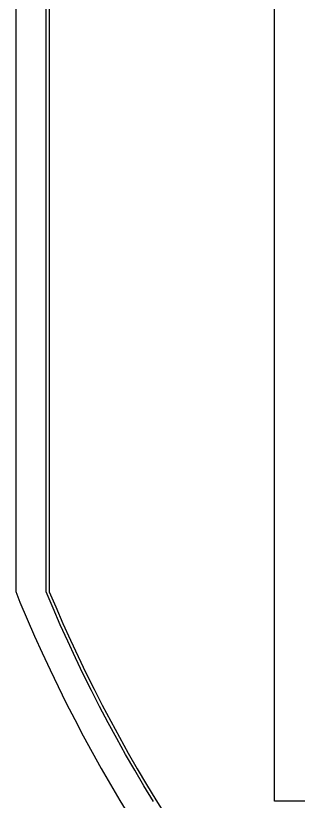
# Model space of a CAD drawing. Extents: x -16 to 132, y -40 to 113.
# Drawn here: x -15.67 to -1.35, y -2.56 to 37.27 of the extents above; entities that cross this region are included whole.
import ezdxf

# ---------------------------------------------------------------- set-up
doc = ezdxf.new("R2010")
doc.units = 0

msp = doc.modelspace()

# ---------------------------------------------------------------- linework, layer by layer
for p, q in [((-2.55649, -2.55649), (-2.55649, 76.1837)), ((-15.6717, 65.5599), (-15.6717, 8.06726)), ((-14.1315, 8.06393), (-14.1315, 65.5633)), ((-13.9691, 65.5624), (-13.9691, 8.0648)), ((-15.6717, 8.06726), (-15.4564, 7.53833)), ((-13.7821, 7.23465), (-14.1315, 8.06393)), ((-13.9691, 8.0648), (-13.6442, 7.29375)), ((-15.4564, 7.53833), (-15.0918, 6.67322)), ((-13.4139, 6.39011), (-13.7821, 7.23465)), ((-13.6442, 7.29375), (-13.2767, 6.4509)), ((-15.0918, 6.67322), (-14.7166, 5.81264)), ((-13.0354, 5.55016), (-13.4139, 6.39011)), ((-13.2767, 6.4509), (-12.899, 5.61263)), ((-14.7166, 5.81264), (-14.3309, 4.95674)), ((-12.899, 5.61263), (-12.511, 4.77904)), ((-12.6466, 4.7149), (-13.0354, 5.55016)), ((-14.3309, 4.95674), (-13.9348, 4.10564)), ((-12.2476, 3.88449), (-12.6466, 4.7149)), ((-12.511, 4.77904), (-12.1128, 3.95029)), ((-13.9348, 4.10564), (-13.5282, 3.25946)), ((-11.8384, 3.05904), (-12.2476, 3.88449)), ((-12.1128, 3.95029), (-11.7044, 3.12648)), ((-13.5282, 3.25946), (-13.1112, 2.41833)), ((-11.4191, 2.23866), (-11.8384, 3.05904)), ((-11.7044, 3.12648), (-11.286, 2.30774)), ((-13.1112, 2.41833), (-12.684, 1.5824)), ((-10.9898, 1.42349), (-11.4191, 2.23866)), ((-11.286, 2.30774), (-10.8575, 1.4942)), ((-12.684, 1.5824), (-12.2466, 0.75175)), ((-10.5506, 0.61366), (-10.9898, 1.42349)), ((-10.8575, 1.4942), (-10.4191, 0.68599)), ((-12.2466, 0.75175), (-11.799, -0.07344)), ((-10.1014, -0.19072), (-10.5506, 0.61366)), ((-10.4191, 0.68599), (-9.97086, -0.11678)), ((-11.799, -0.07344), (-11.3412, -0.8931)), ((-9.64235, -0.98952), (-10.1014, -0.19072)), ((-9.97086, -0.11678), (-9.51276, -0.91399)), ((-11.3412, -0.8931), (-10.8735, -1.70706)), ((-9.17355, -1.78264), (-9.64235, -0.98952)), ((-9.51276, -0.91399), (-9.04491, -1.70554)), ((-10.8735, -1.70706), (-10.3958, -2.51524)), ((-8.69507, -2.56995), (-9.17355, -1.78264)), ((-9.04491, -1.70554), (-8.56737, -2.49126)), ((-10.3958, -2.51524), (-9.90825, -3.31749)), ((-8.56737, -2.49126), (-8.08023, -3.27107)), ((112.997, -2.55649), (-2.55649, -2.55649))]:
    msp.add_line(p, q)

doc.saveas('drawing.dxf')
